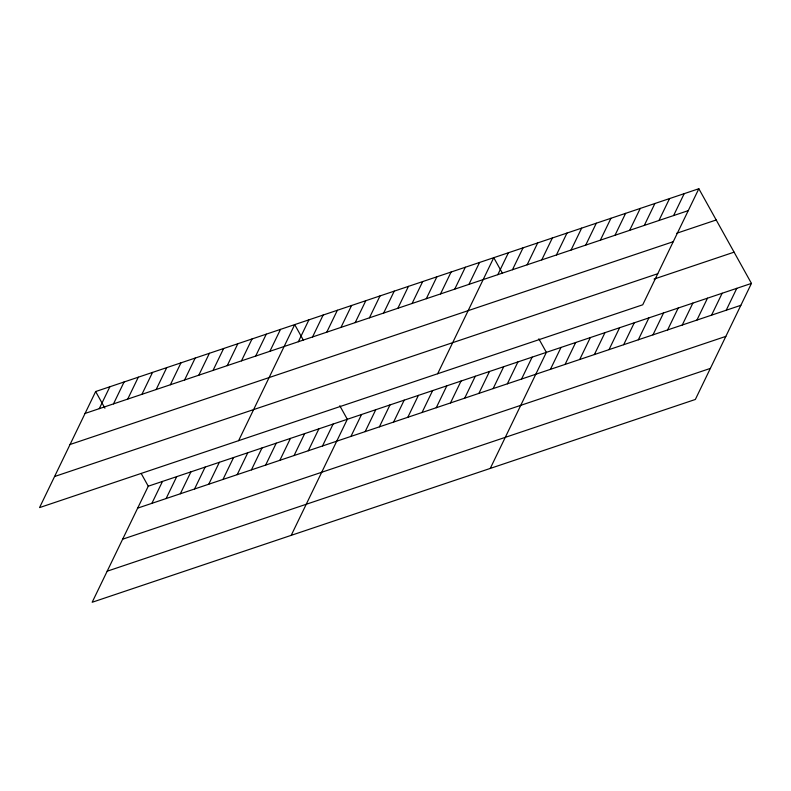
<?xml version="1.0" encoding="UTF-8"?>
<svg xmlns="http://www.w3.org/2000/svg" width="791" height="791" viewBox="0 0 791 791"><rect width="100%" height="100%" fill="white"/><g stroke="black" fill="none" stroke-linecap="round" stroke-linejoin="round"><path stroke-width="1.19" d="M698.839 188.733L95.652 391.535L39.55 507.595L642.737 304.792L698.839 188.733L751.45 283.405L695.348 399.465L92.161 602.267L148.263 486.208L751.45 283.405M99.28 408.65L109.87 386.75M113.499 403.875L124.088 381.974M127.717 399.099L138.306 377.188M141.935 394.314L152.525 372.413M156.153 389.538L166.743 367.627M170.372 384.752L180.961 362.851M184.59 379.977L195.179 358.076M198.808 375.191L209.397 353.29M213.026 370.415L223.616 348.515M151.892 503.333L162.481 481.432M227.244 365.63L237.834 343.729M166.11 498.557L176.7 476.657M241.463 360.854L252.052 338.953M180.328 493.772L190.918 471.871M255.681 356.069L266.27 334.168M194.546 488.996L205.136 467.095M269.899 351.293L280.489 329.392M208.765 484.211L219.354 462.31M238.605 440.666L294.707 324.607L303.388 340.229M222.983 479.435L233.572 457.534M298.336 341.732L308.925 319.831M237.201 474.649L247.791 452.749M312.554 336.946L323.143 315.045M251.419 469.874L262.009 447.973M326.772 332.171L337.361 310.27M265.638 465.088L276.227 443.187M340.99 327.385L351.58 305.484M279.856 460.313L290.445 438.412M355.208 322.609L365.798 300.709M294.074 455.527L304.664 433.626M369.427 317.824L380.016 295.923M308.292 450.751L318.882 428.851M383.645 313.048L394.234 291.147M322.51 445.966L333.1 424.065M397.863 308.263L408.453 286.362M291.207 535.349L347.318 419.289L339.794 405.743M412.081 303.487L422.671 281.586M350.947 436.405L361.536 414.504M426.3 298.701L436.889 276.801M365.165 431.629L375.755 409.728M440.518 293.926L451.107 272.025M379.383 426.843L389.963 404.943M454.736 289.14L465.326 267.239M393.602 422.068L404.181 400.167M468.954 284.365L479.544 262.464M407.82 417.282L418.399 395.381M437.65 373.738L493.762 257.678L502.443 273.3M422.038 412.507L432.618 390.606M497.816 274.655L508.405 252.754M436.256 407.721L446.836 385.82M512.469 269.731L523.059 247.83M450.475 402.945L461.054 381.044M527.122 264.807L537.702 242.906M464.693 398.16L475.272 376.259M541.766 259.883L552.355 237.982M478.911 393.384L489.491 371.483M556.419 254.959L566.999 233.058M493.129 388.608L503.709 366.698M571.062 250.035L581.652 228.134M507.347 383.823L517.927 361.922M585.716 245.111L596.305 223.21M521.556 379.047L532.145 357.146M600.359 240.177L610.949 218.276M490.262 468.42L546.363 352.361L538.839 338.825M615.012 235.253L625.602 213.352M550.427 369.338L561.017 347.437M629.656 230.329L640.245 208.429M565.081 364.414L575.66 342.513M644.309 225.405L654.899 203.505M579.724 359.49L590.313 337.589M658.962 220.481L669.542 198.581M594.377 354.566L604.957 332.665M673.606 215.557L684.195 193.657M609.021 349.632L619.61 327.731M623.674 344.708L634.263 322.807M638.317 339.784L648.907 317.883M652.971 334.86L663.56 312.959M667.614 329.936L678.203 308.035M682.267 325.012L692.857 303.111M696.92 320.088L707.5 298.187M711.564 315.164L722.153 293.253M726.217 310.23L736.797 288.329M85.072 413.436L688.259 210.633M676.76 233.236L716.201 219.977M70.043 444.502L673.23 241.7M54.569 476.518L657.756 273.716M654.088 279.065L734.088 252.161M137.674 508.119L740.86 305.306M122.654 539.185L725.841 336.383M107.181 571.201L710.367 368.398M95.652 391.535L104.916 408.196M141.322 473.71L148.263 486.208"/></g></svg>
